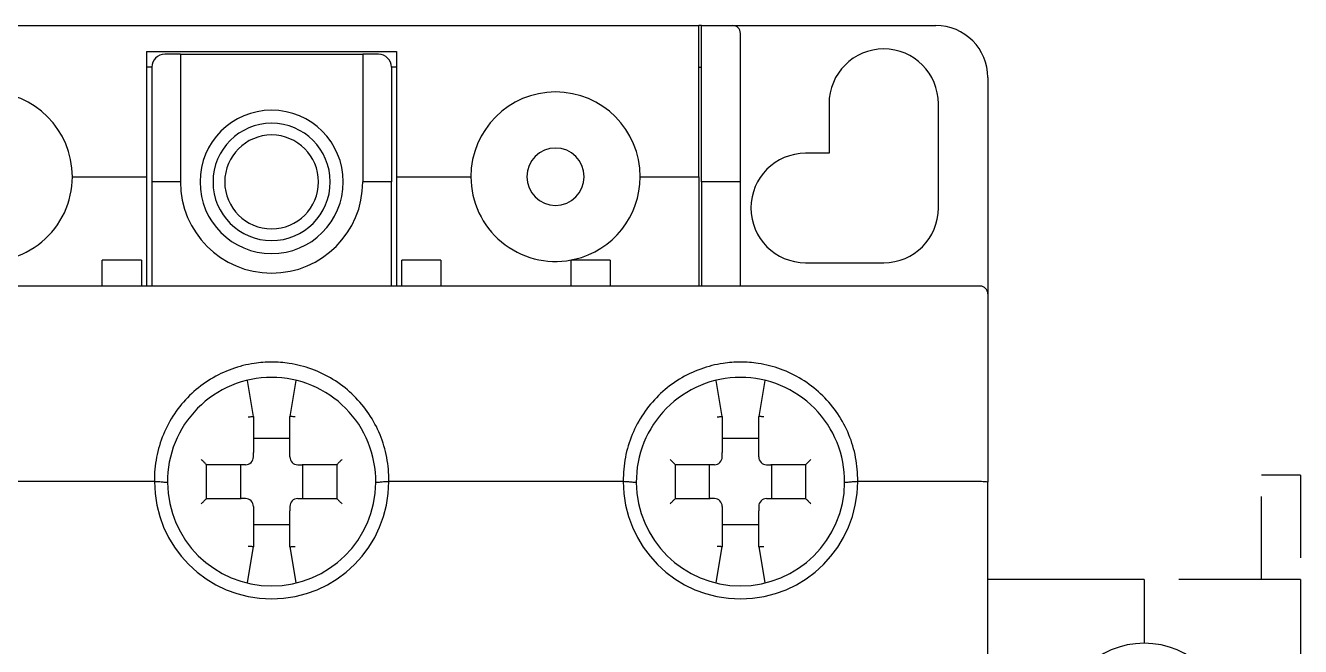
# Model space of a CAD drawing. Header units: millimetres. Extents: x 0 to 3804, y 0 to 2690.
# Drawn here: x 2121.5 to 2170.45, y 1959.88 to 1983.71 of the extents above; entities that cross this region are included whole.
import ezdxf

# ---------------------------------------------------------------- set-up
doc = ezdxf.new("R2010")
doc.units = ezdxf.units.MM
doc.linetypes.add('HIDDEN', pattern=[9.525, 6.35, -3.175])
doc.layers.add('도면층1', color=3, linetype='Continuous')
doc.layers.add('도면층2', color=3, linetype='HIDDEN')

msp = doc.modelspace()

# ---------------------------------------------------------------- linework, layer by layer
at = {"layer": '도면층1', "color": 7, "linetype": 'Continuous'}
for p, q in [((2114.548, 1983.705), (2147.348, 1983.705)), ((2147.348, 1977.905), (2147.348, 1983.705)), ((2147.448, 1983.705), (2147.348, 1983.705)), ((2147.448, 1977.905), (2147.448, 1983.705)), ((2147.448, 1983.705), (2148.648, 1983.705)), ((2148.648, 1983.705), (2156.448, 1983.705)), ((2148.948, 1977.705), (2148.948, 1983.405)), ((2126.148, 1982.705), (2126.148, 1977.905)), ((2126.148, 1982.705), (2126.848, 1982.705)), ((2126.848, 1982.705), (2127.448, 1982.705)), ((2127.448, 1982.605), (2126.848, 1982.605)), ((2127.448, 1982.705), (2134.448, 1982.705)), ((2127.448, 1982.605), (2127.448, 1977.705)), ((2127.448, 1982.605), (2134.448, 1982.605)), ((2134.448, 1982.705), (2135.048, 1982.705)), ((2135.048, 1982.605), (2134.448, 1982.605)), ((2134.448, 1982.605), (2134.448, 1977.705)), ((2135.048, 1982.705), (2135.748, 1982.705)), ((2135.748, 1982.705), (2135.748, 1977.905)), ((2126.348, 1982.105), (2126.148, 1982.105)), ((2126.348, 1982.105), (2126.348, 1977.705)), ((2135.548, 1982.105), (2135.548, 1977.705)), ((2135.748, 1982.105), (2135.548, 1982.105)), ((2147.348, 1982.105), (2147.448, 1982.105)), ((2158.448, 1981.705), (2158.448, 1973.405)), ((2152.348, 1980.705), (2152.348, 1978.805)), ((2156.548, 1976.705), (2156.548, 1980.705)), ((2152.348, 1978.805), (2151.448, 1978.805)), ((2123.298, 1977.905), (2126.148, 1977.905)), ((2126.148, 1977.905), (2126.148, 1973.705)), ((2127.448, 1977.705), (2126.348, 1977.705)), ((2126.348, 1977.705), (2126.348, 1973.705)), ((2135.548, 1977.705), (2134.448, 1977.705)), ((2135.548, 1973.705), (2135.548, 1977.705)), ((2135.748, 1977.905), (2138.598, 1977.905)), ((2135.748, 1977.905), (2135.748, 1973.705)), ((2145.098, 1977.905), (2147.348, 1977.905)), ((2147.348, 1977.905), (2147.348, 1977.705)), ((2147.348, 1977.705), (2147.348, 1973.705)), ((2147.448, 1977.705), (2147.448, 1977.905)), ((2148.948, 1977.705), (2147.448, 1977.705)), ((2147.448, 1977.705), (2147.448, 1973.705)), ((2148.948, 1973.705), (2148.948, 1977.705)), ((2124.448, 1973.705), (2124.448, 1974.705)), ((2125.948, 1974.705), (2124.448, 1974.705)), ((2125.948, 1974.705), (2125.948, 1973.705)), ((2135.948, 1973.705), (2135.948, 1974.705)), ((2137.448, 1974.705), (2135.948, 1974.705)), ((2137.448, 1974.705), (2137.448, 1973.705)), ((2142.448, 1973.705), (2142.448, 1974.705)), ((2143.948, 1974.705), (2142.448, 1974.705)), ((2143.948, 1974.705), (2143.948, 1973.705)), ((2151.448, 1974.605), (2154.448, 1974.605)), ((2158.148, 1973.705), (2103.748, 1973.705)), ((2158.448, 1973.405), (2158.448, 1966.179)), ((2158.448, 1973.405), (2158.448, 1966.179)), ((2130.248, 1968.705), (2130.017, 1970.081)), ((2131.88, 1970.081), (2131.648, 1968.705)), ((2148.248, 1968.705), (2148.017, 1970.081)), ((2149.88, 1970.081), (2149.648, 1968.705)), ((2130.248, 1968.705), (2130.248, 1967.326)), ((2130.248, 1968.705), (2130.248, 1967.326)), ((2131.648, 1967.326), (2131.648, 1968.705)), ((2131.648, 1967.326), (2131.648, 1968.705)), ((2148.248, 1968.705), (2148.248, 1967.326)), ((2148.248, 1968.705), (2148.248, 1967.326)), ((2149.648, 1967.326), (2149.648, 1968.705)), ((2149.648, 1967.326), (2149.648, 1968.705)), ((2131.648, 1967.855), (2130.248, 1967.855)), ((2149.648, 1967.855), (2148.248, 1967.855)), ((2130.248, 1967.155), (2130.248, 1967.326)), ((2131.648, 1967.155), (2131.648, 1967.326)), ((2148.248, 1967.155), (2148.248, 1967.326)), ((2149.648, 1967.155), (2149.648, 1967.326)), ((2129.778, 1966.855), (2128.448, 1966.855)), ((2129.778, 1966.855), (2128.448, 1966.855)), ((2128.448, 1965.555), (2128.448, 1966.855)), ((2129.748, 1966.855), (2129.748, 1965.555)), ((2129.948, 1966.855), (2129.778, 1966.855)), ((2131.948, 1966.855), (2132.119, 1966.855)), ((2133.448, 1966.855), (2132.119, 1966.855)), ((2133.448, 1966.855), (2132.119, 1966.855)), ((2132.148, 1965.555), (2132.148, 1966.855)), ((2133.448, 1966.855), (2133.448, 1965.555)), ((2146.448, 1965.555), (2146.448, 1966.855)), ((2147.778, 1966.855), (2146.448, 1966.855)), ((2147.778, 1966.855), (2146.448, 1966.855)), ((2147.748, 1966.855), (2147.748, 1965.555)), ((2147.948, 1966.855), (2147.778, 1966.855)), ((2149.948, 1966.855), (2150.119, 1966.855)), ((2151.448, 1966.855), (2150.119, 1966.855)), ((2151.448, 1966.855), (2150.119, 1966.855)), ((2150.148, 1965.555), (2150.148, 1966.855)), ((2151.448, 1966.855), (2151.448, 1965.555)), ((2126.448, 1966.205), (2117.448, 1966.205)), ((2144.448, 1966.205), (2135.448, 1966.205)), ((2158.148, 1966.205), (2153.448, 1966.205)), ((2158.448, 1958.705), (2158.448, 1966.179)), ((2128.448, 1965.555), (2129.778, 1965.555)), ((2128.448, 1965.555), (2129.778, 1965.555)), ((2129.948, 1965.555), (2129.778, 1965.555)), ((2131.948, 1965.555), (2132.119, 1965.555)), ((2132.119, 1965.555), (2133.448, 1965.555)), ((2132.119, 1965.555), (2133.448, 1965.555)), ((2146.448, 1965.555), (2147.778, 1965.555)), ((2146.448, 1965.555), (2147.778, 1965.555)), ((2147.948, 1965.555), (2147.778, 1965.555)), ((2149.948, 1965.555), (2150.119, 1965.555)), ((2150.119, 1965.555), (2151.448, 1965.555)), ((2150.119, 1965.555), (2151.448, 1965.555)), ((2130.248, 1965.255), (2130.248, 1965.085)), ((2130.248, 1965.085), (2130.248, 1963.705)), ((2130.248, 1965.085), (2130.248, 1963.705)), ((2131.648, 1965.255), (2131.648, 1965.085)), ((2131.648, 1963.705), (2131.648, 1965.085)), ((2131.648, 1963.705), (2131.648, 1965.085)), ((2148.248, 1965.255), (2148.248, 1965.085)), ((2148.248, 1965.085), (2148.248, 1963.705)), ((2148.248, 1965.085), (2148.248, 1963.705)), ((2149.648, 1965.255), (2149.648, 1965.085)), ((2149.648, 1963.705), (2149.648, 1965.085)), ((2149.648, 1963.705), (2149.648, 1965.085)), ((2130.248, 1964.555), (2131.648, 1964.555)), ((2148.248, 1964.555), (2149.648, 1964.555)), ((2130.017, 1962.329), (2130.248, 1963.705)), ((2131.648, 1963.705), (2131.88, 1962.329)), ((2148.017, 1962.329), (2148.248, 1963.705)), ((2149.648, 1963.705), (2149.88, 1962.329)), ((2164.448, 1962.455), (2158.448, 1962.455)), ((2164.448, 1962.455), (2164.448, 1960.005)), ((2164.448, 1962.455), (2164.448, 1960.005)), ((2170.448, 1962.455), (2170.448, 1958.355))]:
    msp.add_line(p, q, dxfattribs=at)
for centre, radius, start, end in [((2148.648, 1983.405), 0.3, 0, 90), ((2156.448, 1981.705), 2, 0, 90), ((2126.848, 1982.105), 0.5, 90, 180), ((2135.048, 1982.105), 0.5, 0, 90), ((2154.448, 1980.705), 2.1, 0, 180), ((2120.048, 1977.905), 3.25, 0, 180), ((2141.848, 1977.905), 3.25, 0, 180), ((2130.948, 1977.705), 2.75, 0, 180), ((2130.948, 1977.705), 2.25, 0, 180), ((2130.948, 1977.705), 1.8, 0, 180), ((2141.848, 1977.905), 1.1, 0, 180), ((2151.448, 1976.705), 2.1, 90, 270), ((2120.048, 1977.905), 3.25, 259.3577, 0), ((2130.948, 1977.705), 3.5, 180, 0), ((2130.948, 1977.705), 2.75, 180, 0), ((2130.948, 1977.705), 2.25, 180, 0), ((2130.948, 1977.705), 1.8, 180, 0), ((2141.848, 1977.905), 3.25, 180, 280.6423), ((2141.848, 1977.905), 1.1, 180, 0), ((2141.848, 1977.905), 3.25, 282.8571, 0), ((2154.448, 1976.705), 2.1, 270, 0), ((2141.848, 1977.905), 3.25, 280.6423, 282.8571), ((2158.148, 1973.405), 0.3, 0, 90), ((2130.948, 1966.205), 4, 90, 180.5582), ((2130.948, 1966.205), 4, 359.4428, 90), ((2148.948, 1966.205), 4, 90, 180.5582), ((2148.948, 1966.205), 4, 359.4428, 90), ((2129.948, 1967.155), 0.3, 270, 0), ((2129.948, 1967.155), 0.3, 270, 0), ((2131.948, 1967.155), 0.3, 180, 270), ((2131.948, 1967.155), 0.3, 180, 270), ((2147.948, 1967.155), 0.3, 270, 0), ((2147.948, 1967.155), 0.3, 270, 0), ((2149.948, 1967.155), 0.3, 180, 270), ((2149.948, 1967.155), 0.3, 180, 270), ((2130.948, 1966.205), 4.5, 180, 0), ((2130.948, 1966.205), 4, 180.5582, 270), ((2130.948, 1966.205), 4, 270, 359.4428), ((2148.948, 1966.205), 4.5, 180, 0), ((2148.948, 1966.205), 4, 180.5582, 270), ((2148.948, 1966.205), 4, 270, 359.4428), ((2129.948, 1965.255), 0.3, 0, 90), ((2129.948, 1965.255), 0.3, 0, 90), ((2131.948, 1965.255), 0.3, 90, 180), ((2131.948, 1965.255), 0.3, 90, 180), ((2147.948, 1965.255), 0.3, 0, 90), ((2147.948, 1965.255), 0.3, 0, 90), ((2149.948, 1965.255), 0.3, 90, 180), ((2149.948, 1965.255), 0.3, 90, 180), ((2164.448, 1956.755), 3.25, 90, 270), ((2164.448, 1956.755), 3.25, 270, 90)]:
    msp.add_arc(centre, radius, start, end, dxfattribs=at)
for points, knots in [([(2130.948, 1970.793), (2130.726, 1970.793), (2130.207, 1970.753), (2129.406, 1970.552), (2128.588, 1970.159), (2127.861, 1969.608), (2127.259, 1968.921), (2126.806, 1968.128), (2126.521, 1967.257), (2126.447, 1966.601), (2126.448, 1966.251), (2126.449, 1966.205)], [0, 0, 0, 0, 0.666683, 1.555472, 2.461017, 3.370722, 4.275631, 5.18091, 6.092917, 7.007321, 7.144067, 7.144067, 7.144067, 7.144067]), ([(2135.447, 1966.205), (2135.448, 1966.249), (2135.45, 1966.597), (2135.377, 1967.25), (2135.094, 1968.12), (2134.643, 1968.914), (2134.044, 1969.6), (2133.319, 1970.153), (2132.502, 1970.547), (2131.699, 1970.752), (2131.175, 1970.793), (2130.948, 1970.793)], [0, 0, 0, 0, 0.130937, 1.044186, 1.954991, 2.859112, 3.762926, 4.67151, 5.575891, 6.463527, 7.144069, 7.144069, 7.144069, 7.144069]), ([(2148.948, 1970.793), (2148.726, 1970.793), (2148.207, 1970.753), (2147.406, 1970.552), (2146.588, 1970.159), (2145.861, 1969.608), (2145.259, 1968.921), (2144.806, 1968.128), (2144.521, 1967.257), (2144.447, 1966.601), (2144.448, 1966.251), (2144.449, 1966.205)], [0, 0, 0, 0, 0.666683, 1.555472, 2.461017, 3.370722, 4.275631, 5.18091, 6.092917, 7.007321, 7.144067, 7.144067, 7.144067, 7.144067]), ([(2153.447, 1966.205), (2153.448, 1966.249), (2153.45, 1966.597), (2153.377, 1967.25), (2153.094, 1968.12), (2152.643, 1968.914), (2152.044, 1969.6), (2151.319, 1970.153), (2150.502, 1970.547), (2149.699, 1970.752), (2149.175, 1970.793), (2148.948, 1970.793)], [0, 0, 0, 0, 0.130937, 1.044186, 1.954991, 2.859112, 3.762926, 4.67151, 5.575891, 6.463527, 7.144069, 7.144069, 7.144069, 7.144069]), ([(2130.048, 1968.689), (2130.074, 1968.691), (2130.121, 1968.695), (2130.182, 1968.7), (2130.224, 1968.703), (2130.243, 1968.705), (2130.248, 1968.705)], [0, 0, 0, 0, 0.0766711, 0.1417776, 0.1853649, 0.2006966, 0.2006966, 0.2006966, 0.2006966]), ([(2131.848, 1968.689), (2131.823, 1968.691), (2131.776, 1968.695), (2131.714, 1968.7), (2131.673, 1968.703), (2131.653, 1968.705), (2131.648, 1968.705)], [0, 0, 0, 0, 0.0766711, 0.1417775, 0.1853649, 0.2006966, 0.2006966, 0.2006966, 0.2006966]), ([(2148.048, 1968.689), (2148.074, 1968.691), (2148.121, 1968.695), (2148.182, 1968.7), (2148.224, 1968.703), (2148.243, 1968.705), (2148.248, 1968.705)], [0, 0, 0, 0, 0.0766711, 0.1417776, 0.1853649, 0.2006966, 0.2006966, 0.2006966, 0.2006966]), ([(2149.848, 1968.689), (2149.823, 1968.691), (2149.776, 1968.695), (2149.714, 1968.7), (2149.673, 1968.703), (2149.653, 1968.705), (2149.648, 1968.705)], [0, 0, 0, 0, 0.0766711, 0.1417776, 0.1853649, 0.2006966, 0.2006966, 0.2006966, 0.2006966]), ([(2128.448, 1966.855), (2128.445, 1966.859), (2128.433, 1966.871), (2128.409, 1966.895), (2128.374, 1966.929), (2128.334, 1966.969), (2128.292, 1967.012), (2128.263, 1967.041), (2128.248, 1967.055)], [0, 0, 0, 0, 0.0149643, 0.0517887, 0.1018339, 0.1596822, 0.2213271, 0.2828427, 0.2828427, 0.2828427, 0.2828427]), ([(2133.648, 1967.055), (2133.634, 1967.041), (2133.605, 1967.012), (2133.562, 1966.969), (2133.522, 1966.929), (2133.488, 1966.895), (2133.464, 1966.871), (2133.452, 1966.859), (2133.448, 1966.855)], [0, 0, 0, 0, 0.0615156, 0.1231606, 0.1810088, 0.231054, 0.2678784, 0.2828427, 0.2828427, 0.2828427, 0.2828427]), ([(2146.448, 1966.855), (2146.445, 1966.859), (2146.433, 1966.871), (2146.409, 1966.895), (2146.374, 1966.929), (2146.334, 1966.969), (2146.292, 1967.012), (2146.263, 1967.041), (2146.248, 1967.055)], [0, 0, 0, 0, 0.0149643, 0.0517887, 0.1018339, 0.1596822, 0.2213271, 0.2828427, 0.2828427, 0.2828427, 0.2828427]), ([(2151.648, 1967.055), (2151.634, 1967.041), (2151.605, 1967.012), (2151.562, 1966.969), (2151.522, 1966.929), (2151.488, 1966.895), (2151.464, 1966.871), (2151.452, 1966.859), (2151.448, 1966.855)], [0, 0, 0, 0, 0.0615156, 0.1231606, 0.1810088, 0.231054, 0.2678784, 0.2828427, 0.2828427, 0.2828427, 0.2828427]), ([(2126.949, 1966.166), (2126.894, 1966.172), (2126.783, 1966.181), (2126.617, 1966.198), (2126.504, 1966.201), (2126.448, 1966.205)], [0, 0, 0, 0, 0.165564, 0.3328837, 0.5017573, 0.5017573, 0.5017573, 0.5017573]), ([(2135.448, 1966.205), (2135.392, 1966.201), (2135.28, 1966.198), (2135.114, 1966.181), (2135.003, 1966.172), (2134.948, 1966.166)], [0, 0, 0, 0, 0.168819, 0.3361386, 0.5017611, 0.5017611, 0.5017611, 0.5017611]), ([(2144.949, 1966.166), (2144.894, 1966.172), (2144.783, 1966.181), (2144.617, 1966.198), (2144.504, 1966.201), (2144.448, 1966.205)], [0, 0, 0, 0, 0.165564, 0.3328837, 0.5017573, 0.5017573, 0.5017573, 0.5017573]), ([(2153.448, 1966.205), (2153.392, 1966.201), (2153.28, 1966.198), (2153.114, 1966.181), (2153.003, 1966.172), (2152.948, 1966.166)], [0, 0, 0, 0, 0.168819, 0.3361386, 0.5017611, 0.5017611, 0.5017611, 0.5017611]), ([(2158.448, 1966.179), (2158.448, 1966.187), (2158.404, 1966.19), (2158.355, 1966.201), (2158.256, 1966.204), (2158.187, 1966.205), (2158.148, 1966.205)], [0, 0, 0, 0, 0.0248578, 0.0903121, 0.1878135, 0.3028517, 0.3028517, 0.3028517, 0.3028517]), ([(2128.248, 1965.355), (2128.263, 1965.37), (2128.292, 1965.399), (2128.334, 1965.442), (2128.374, 1965.481), (2128.409, 1965.516), (2128.433, 1965.54), (2128.445, 1965.552), (2128.448, 1965.555)], [0, 0, 0, 0, 0.0615156, 0.1231606, 0.1810088, 0.231054, 0.2678784, 0.2828427, 0.2828427, 0.2828427, 0.2828427]), ([(2133.448, 1965.555), (2133.452, 1965.552), (2133.464, 1965.54), (2133.488, 1965.516), (2133.522, 1965.481), (2133.562, 1965.442), (2133.605, 1965.399), (2133.634, 1965.37), (2133.648, 1965.355)], [0, 0, 0, 0, 0.0149643, 0.0517887, 0.1018339, 0.1596822, 0.2213271, 0.2828427, 0.2828427, 0.2828427, 0.2828427]), ([(2146.248, 1965.355), (2146.263, 1965.37), (2146.292, 1965.399), (2146.334, 1965.442), (2146.374, 1965.481), (2146.409, 1965.516), (2146.433, 1965.54), (2146.445, 1965.552), (2146.448, 1965.555)], [0, 0, 0, 0, 0.0615157, 0.1231606, 0.1810088, 0.231054, 0.2678784, 0.2828427, 0.2828427, 0.2828427, 0.2828427]), ([(2151.448, 1965.555), (2151.452, 1965.552), (2151.464, 1965.54), (2151.488, 1965.516), (2151.522, 1965.481), (2151.562, 1965.442), (2151.605, 1965.399), (2151.634, 1965.37), (2151.648, 1965.355)], [0, 0, 0, 0, 0.0149643, 0.0517887, 0.1018339, 0.1596822, 0.2213271, 0.2828427, 0.2828427, 0.2828427, 0.2828427]), ([(2130.248, 1963.705), (2130.243, 1963.706), (2130.224, 1963.707), (2130.182, 1963.711), (2130.121, 1963.716), (2130.074, 1963.72), (2130.048, 1963.722)], [0, 0, 0, 0, 0.0153317, 0.058919, 0.1240255, 0.2006966, 0.2006966, 0.2006966, 0.2006966]), ([(2131.648, 1963.705), (2131.653, 1963.706), (2131.673, 1963.707), (2131.714, 1963.711), (2131.776, 1963.716), (2131.823, 1963.72), (2131.848, 1963.722)], [0, 0, 0, 0, 0.0153317, 0.058919, 0.1240255, 0.2006966, 0.2006966, 0.2006966, 0.2006966]), ([(2148.248, 1963.705), (2148.243, 1963.706), (2148.224, 1963.707), (2148.182, 1963.711), (2148.121, 1963.716), (2148.074, 1963.72), (2148.048, 1963.722)], [0, 0, 0, 0, 0.0153317, 0.058919, 0.1240255, 0.2006966, 0.2006966, 0.2006966, 0.2006966]), ([(2149.648, 1963.705), (2149.653, 1963.706), (2149.673, 1963.707), (2149.714, 1963.711), (2149.776, 1963.716), (2149.823, 1963.72), (2149.848, 1963.722)], [0, 0, 0, 0, 0.0153317, 0.058919, 0.1240255, 0.2006966, 0.2006966, 0.2006966, 0.2006966])]:
    msp.add_open_spline(points, degree=3, knots=knots, dxfattribs=at)
at = {"layer": '도면층2', "color": 7, "ltscale": 0.5}
for p, q in [((2170.448, 1966.455), (2168.948, 1966.455)), ((2168.948, 1962.455), (2168.948, 1966.455)), ((2170.448, 1966.455), (2170.448, 1962.455)), ((2168.948, 1962.455), (2164.448, 1962.455)), ((2170.448, 1962.455), (2168.948, 1962.455))]:
    msp.add_line(p, q, dxfattribs=at)

doc.saveas('drawing.dxf')
